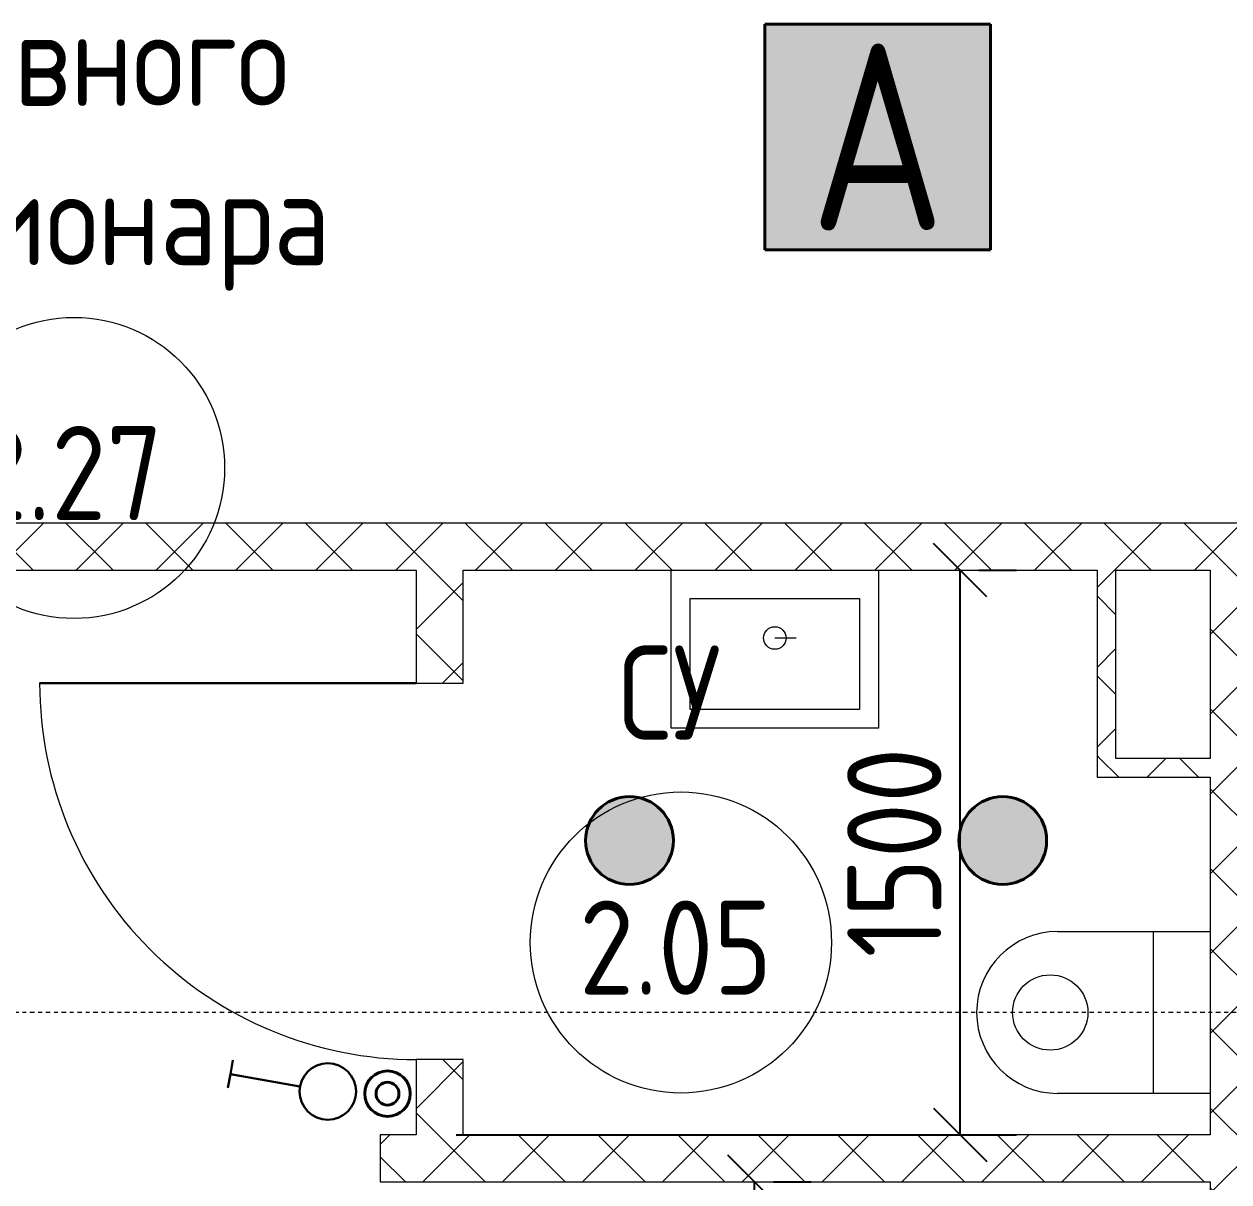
# Model space of a CAD drawing. Header units: millimetres. Extents: x -174154 to -170572, y -111302 to -109817.
# Drawn here: x -174081.15 to -174049.15, y -110574.64 to -110543.88 of the extents above; entities that cross this region are included whole.
import ezdxf

# ---------------------------------------------------------------- set-up
doc = ezdxf.new("R2010")
doc.units = ezdxf.units.MM
doc.linetypes.add('ACAD_ISO02W100', pattern=[15, 12, -3])
doc.linetypes.add('ADSK_Линия сетки', pattern=[21, 12, -3, 3, -3])
doc.layers.get('Defpoints').update_dxf_attribs({"color": 70})
doc.layers.add('!Выключатели', color=200, linetype='Continuous')
for name, color, linetype, lineweight in [('!Освещение', 190, 'Continuous', 40), ('!Подложка', 252, 'ACAD_ISO02W100', 25), ('Двери', 7, 'Continuous', 18), ('Марки помещений', 7, 'Continuous', 18), ('Оси', 7, 'Continuous', 9), ('Панель', 7, 'Continuous', 18), ('Размеры', 7, 'Continuous', 9), ('Сантехнические приборы', 7, 'Continuous', 18), ('Стены разрез', 7, 'Continuous', 40), ('Электрика', 7, 'Continuous', 40)]:
    doc.layers.add(name, color=color, linetype=linetype, lineweight=lineweight)
doc.styles.add('GOST Common', font='GOST Common.ttf', dxfattribs={"width": 0.9, "height": 250})
doc.styles.get("Standard").update_dxf_attribs({"font": 'GOST_A.TTF'})
doc.dimstyles.new('ADSK_Проверочный', dxfattribs={"dimscale": 304.8, "dimtxt": 251.4287490705518, "dimasz": 0.4639107611548557, "dimexe": 0.4921259842519685, "dimexo": 0.4921259842519685, "dimgap": 0.1640419947506562, "dimtad": 1, "dimdec": 0, "dimdsep": 46, "dimtxsty": 'GOST Common', "dimblk1": 'OBLIQUE', "dimblk2": 'OBLIQUE', "dimsah": 1, "dimcen": 0.09, "dimazin": 0, "dimtfac": 1, "dimtdec": 4, "dimtix": 1, "dimtmove": 0, "dimatfit": 3, "dimfxl": 1, "dimtvp": 1, "dimtolj": 1, "dimtzin": 0, "dimarcsym": 2})
pattern_1 = [(45, (30280.00000000015, 12304.99999999978), (-106.0660171779821, 106.0660171779821), []), (135, (30280.00000000015, 12304.99999999978), (-106.0660171779821, -106.0660171779821), [])]

# ---------------------------------------------------------------- blocks, each defined once
blk = doc.blocks.new('*U233')
at = {"layer": 'Электрика', "true_color": 0xffffff}
h = blk.add_hatch(color=7, dxfattribs=at)
h.dxf.hatch_style = 1
h.paths.add_polyline_path([(3.024999999999182, 3.025), (3.025000000001001, -3.025), (-3.024999999999181, -3.025), (-3.024999999999181, 3.025)])
at = {"layer": 'Электрика', "color": 1}
for p, q in [((-3.024999999999181, -3.025), (-3.024999999999181, 3.025)), ((-3.024999999999181, 3.025), (3.024999999999182, 3.025)), ((3.024999999999182, 3.025), (3.025000000001001, -3.025)), ((-3.024999999999181, -3.025), (3.025000000001001, -3.025))]:
    blk.add_line(p, q, dxfattribs=at)
at = {"layer": 'Электрика', "color": 1, "insert": (4.547473508864641e-13, 6.661338147750939e-16), "char_height": 5, "width": 6.050000000000182, "attachment_point": 5}
blk.add_mtext('А', dxfattribs=at)
blk = doc.blocks.new('*U245')
at = {"color": 0, "linetype": 'ByBlock', "lineweight": -2}
for points in [[(0.3420201433256692, -0.9396926207859071), (1.197070501639845, -3.288924172750681)], [(0.727224191246891, -3.459934244413513), (1.197070501639845, -3.288924172750681)], [(1.197070501639845, -3.288924172750681), (1.666916812032799, -3.117914101087843)]]:
    blk.add_lwpolyline(points, dxfattribs=at)
blk.add_circle((0, 0), 1, dxfattribs=at)
blk = doc.blocks.new('ADSK_Умывальник со смесителем - Умывальник-246140-В_АР_ПЭ_02 Этаж')
at = {"layer": 'Сантехнические приборы'}
for p, q in [((-275.0000000000001, -420.000000000001), (-275.0000000000001, 0)), ((275.0000000000007, 0), (275.0000000000007, -420.000000000001)), ((-224.9999999999988, -370.0000000000007), (-224.9999999999988, -74.99999999999756)), ((-224.9999999999988, -74.99999999999756), (224.9999999999993, -74.99999999999756)), ((224.9999999999993, -74.99999999999756), (224.9999999999993, -370.0000000000007)), ((1.808209189672272e-12, -179.9999999999982), (57.00000000000185, -179.9999999999984)), ((224.9999999999993, -370.0000000000007), (-224.9999999999988, -370.0000000000007)), ((275.0000000000007, -420.000000000001), (-275, -420.000000000001))]:
    blk.add_line(p, q, dxfattribs=at)
blk.add_circle((0, -180), 30.00000000000002, dxfattribs=at)
blk = doc.blocks.new('AC_Дверь_Однопольная_ДеревяннаяНаружная_ГОСТ24698-81 - 960х2080h ГЛ-799321-В_АР_ПЭ_02 Этаж')
at = {"layer": 'Панель', "lineweight": 30}
blk.add_line((499.9999999999943, 62.50000000096315), (499.9999999999943, 1062.500000000963), dxfattribs=at)
at = {"layer": 'Панель'}
blk.add_arc((499.9999999999942, 62.50000000096315), 999.9999999999992, 89.99999999999987, 180, dxfattribs=at)
blk = doc.blocks.new('ADSK_Унитаз_ГОСТ 30493-96 - С прямым выпуском-123696-В_АР_ПЭ_02 Этаж')
at = {"layer": 'Сантехнические приборы', "lineweight": 9}
for p, q in [((4.940324334012971e-12, 214.9999999999916), (405.0000000000045, 214.9999999999916)), ((149.9999999999996, 214.9999999999916), (150.0000000000003, -215.0000000000099)), ((405.0000000000059, -215.0000000000099), (4.940581277423917e-12, -215.0000000000099))]:
    blk.add_line(p, q, dxfattribs=at)
blk.add_circle((424.5493862857692, -8.662937034387142e-12), 100.0000000000001, dxfattribs=at)
blk.add_arc((405.0000000000045, -8.662937034387142e-12), 215.0000000000174, 270.0000000000001, 90.00000000000006, dxfattribs=at)
blk = doc.blocks.new('ADSK_Марка_Помещение_2_ГОСТ21-501-2011 - Имя и Категория-86712-В_АР_ПЭ_02 Этаж')
at = {"layer": 'Марки помещений'}
blk.add_circle((1.928857696959173e-16, -1.244575859722303e-16), 4.000000000000004, dxfattribs=at)
blk = doc.blocks.new('_Oblique')
at = {"color": 0, "linetype": 'ByBlock', "lineweight": -2}
blk.add_line((-0.5, -0.5), (0.5, 0.5), dxfattribs=at)
blk = doc.blocks.new('*D513')
at = {"layer": 'Defpoints', "color": 0, "transparency": 16777216}
for p in [(6966.226063074351, 6639.999999999852), (7066.210961934128, 6639.999999999852), (5577.289678238243, 5139.828844088221)]:
    blk.add_point(p, dxfattribs=at)
at = {"layer": 'Размеры', "color": 0, "lineweight": -2, "transparency": 16777216}
for p, q in [((7066.210961934129, 5139.828844088222), (7066.210961934128, 6639.999999999852)), ((7116.226063074351, 6639.999999999852), (7216.210961934128, 6639.999999999852)), ((5727.289678238243, 5139.828844088221), (7216.210961934129, 5139.828844088222))]:
    blk.add_line(p, q, dxfattribs=at)
at = {"layer": 'Размеры', "color": 0, "lineweight": -2, "transparency": 16777216, "xscale": 141.4, "yscale": 141.4, "zscale": 141.4}
for p, rotation in [((7066.210961934128, 6639.999999999852), 90), ((7066.210961934129, 5139.828844088222), 270)]:
    blk.add_blockref('_Oblique', p, dxfattribs=dict(at, rotation=rotation))
at = {"layer": 'Размеры', "color": 0, "lineweight": 20, "transparency": 16777216, "insert": (6891.210961934128, 5889.914422044034), "char_height": 250, "width": 700.5912940203172, "attachment_point": 5, "rotation": 90, "style": 'GOST Common'}
blk.add_mtext('\\A1;1500', dxfattribs=at)
blk = doc.blocks.new('*D521')
at = {"layer": 'Defpoints', "color": 0, "transparency": 16777216}
for p in [(6420.074987987457, 5014.828844088213), (6520.059886847237, 5014.828844088213), (5450.657258652916, 4184.828844088218)]:
    blk.add_point(p, dxfattribs=at)
at = {"layer": 'Размеры', "color": 0, "lineweight": -2, "transparency": 16777216}
for p, q in [((6520.059886847237, 4184.828844088219), (6520.059886847237, 5014.828844088213)), ((6570.074987987457, 5014.828844088213), (6670.059886847237, 5014.828844088213)), ((5600.657258652916, 4184.828844088218), (6670.059886847237, 4184.828844088219))]:
    blk.add_line(p, q, dxfattribs=at)
at = {"layer": 'Размеры', "color": 0, "lineweight": -2, "transparency": 16777216, "xscale": 141.4, "yscale": 141.4, "zscale": 141.4}
for p, rotation in [((6520.059886847237, 5014.828844088213), 90), ((6520.059886847237, 4184.828844088219), 270)]:
    blk.add_blockref('_Oblique', p, dxfattribs=dict(at, rotation=rotation))
at = {"layer": 'Размеры', "color": 0, "lineweight": 20, "transparency": 16777216, "insert": (6345.059886847236, 4599.828844088213), "char_height": 250, "width": 567.6323623084321, "attachment_point": 5, "rotation": 90, "style": 'GOST Common'}
blk.add_mtext('\\A1;830', dxfattribs=at)
blk = doc.blocks.new('Расп.кор.')
at = {"layer": 'Электрика', "lineweight": 40}
for radius in [0.6052509563797912, 0.3033444430485588]:
    blk.add_circle((0, 0), radius, dxfattribs=at)
blk = doc.blocks.new('*U247')
at = {"ltscale": 10}
h = blk.add_hatch(color=255, dxfattribs=at)
h.dxf.hatch_style = 1
edge = h.paths.add_edge_path()
edge.add_arc((0, -1.110223024625157e-16), 2.500000000000028, 0, 360)
at = {"layer": '!Освещение', "color": 5, "lineweight": 40}
blk.add_circle((0, -1.110223024625157e-16), 2.500000000000028, dxfattribs=at)
blk = doc.blocks.new('A$C02fe7d8c')
at = {"layer": 'Стены разрез', "lineweight": 20, "true_color": 0x636466}
h = blk.add_hatch(dxfattribs=at)
h.set_pattern_fill('FP_1', color=251, style=0, pattern_type=2)
h.set_pattern_definition(pattern_1)
h.paths.add_polyline_path([(12807.49999999998, 6639.999999999824), (12807.49999999998, 6764.999999999823), (12207.49999999998, 6764.999999999823), (12207.49999999998, 6639.999999999834)])
h.paths.add_polyline_path([(11207.49999999998, 6639.999999999834), (11207.49999999998, 6764.999999999831), (4346.265622746807, 6764.999999999857), (4346.265622746807, 6639.999999999851), (9896.265622746814, 6639.999999999834)])
h.paths.add_polyline_path([(3125.215508849058, 6639.999999999859), (3346.265622746807, 6639.999999999859), (3346.265622746807, 6764.999999999857), (2554.999999999985, 6764.999999999857), (2554.999999999985, 6639.999999999859)])
h = blk.add_hatch(dxfattribs=at)
h.set_pattern_fill('FP_1', color=251, style=0, pattern_type=2)
h.set_pattern_definition(pattern_1)
h.paths.add_polyline_path([(5746.2656227468, 5139.828844088209), (5746.2656227468, 5339.999999999852), (5621.265622746796, 5339.999999999852), (5621.265622746796, 5139.828844088209)])
h.paths.add_polyline_path([(5746.265622746803, 6339.99999999985), (5746.265622746803, 6639.999999999851), (5621.265622746803, 6639.999999999851), (5621.265622746803, 6339.99999999985)])
h = blk.add_hatch(dxfattribs=at)
h.set_pattern_fill('FP_1', color=251, style=0, pattern_type=2)
h.set_pattern_definition(pattern_1)
h.paths.add_polyline_path([(7480.000127035011, 6139.999999999852), (7480.000127035011, 6639.999999999842), (7430.000127035011, 6639.999999999842), (7430.000127035011, 6139.999999999852)])
h = blk.add_hatch(dxfattribs=at)
h.set_pattern_fill('FP_1', color=251, style=0, pattern_type=2)
h.set_pattern_definition(pattern_1)
h.paths.add_polyline_path([(7855.000127034993, 409.9999999999673), (7855.000127035015, 6639.999999999842), (7730.000127035011, 6639.999999999842), (7730.000127034993, 409.9999999999673)])
h = blk.add_hatch(dxfattribs=at)
h.set_pattern_fill('FP_1', color=251, style=0, pattern_type=2)
h.set_pattern_definition(pattern_1)
h.paths.add_polyline_path([(7730.000127035008, 6089.999999999837), (7730.000127035008, 6139.999999999852), (7430.000127035011, 6139.999999999852), (7430.000127035011, 6089.999999999845)])
h = blk.add_hatch(dxfattribs=at)
h.set_pattern_fill('FP_1', color=251, style=0, pattern_type=2)
h.set_pattern_definition(pattern_1)
h.paths.add_polyline_path([(7730.000127035004, 5014.828844088202), (7730.000127035008, 5139.828844088201), (5526.010066113766, 5139.828844088209), (5526.010066113766, 5014.828844088212), (6129.761989699655, 5014.828844088212)])
h.paths.add_polyline_path([(4526.010066113762, 5014.828844088212), (4526.010066113766, 5139.828844088209), (4226.010066113762, 5139.828844088209), (4226.010066113762, 5014.82884408822)])
at = {"layer": 'Оси', "linetype": 'ADSK_Линия сетки'}
blk.add_line((32579.65973424556, 5465.000000000945), (-1856.358330931376, 5465.000000001057), dxfattribs=at)
at = {"layer": 'Стены разрез', "color": 251, "lineweight": 20, "true_color": 0x636466}
for p, q in [((11207.5, 6764.999999999835), (4346.265622746832, 6764.999999999857)), ((4346.265622746832, 6639.999999999857), (5621.265622746829, 6639.999999999854)), ((5621.265622746829, 6639.999999999854), (5621.265622746829, 6339.999999999854)), ((5746.265622746829, 6639.999999999853), (7430.000127035037, 6639.999999999847)), ((5746.265622746829, 6339.999999999854), (5746.265622746829, 6639.999999999853)), ((7430.000127035037, 6639.999999999847), (7430.000127035037, 6089.999999999848)), ((7480.000127035037, 6639.999999999847), (7730.000127035037, 6639.999999999846)), ((7480.000127035037, 6139.999999999848), (7480.000127035037, 6639.999999999847)), ((7730.000127035037, 6639.999999999846), (7730.000127035037, 6139.999999999847)), ((5621.265622746829, 6339.999999999854), (5746.265622746829, 6339.999999999854)), ((7730.000127035033, 6139.999999999847), (7480.000127035037, 6139.999999999848)), ((7430.000127035037, 6089.999999999848), (7730.000127035033, 6089.999999999847)), ((7730.000127035037, 6089.999999999847), (7730.000127035033, 5139.828844088208)), ((5621.265622746825, 5339.999999999854), (5621.265622746825, 5139.828844088214)), ((5746.265622746825, 5339.999999999854), (5621.265622746825, 5339.999999999854)), ((5746.265622746825, 5139.828844088214), (5746.265622746825, 5339.999999999854)), ((5621.265622746825, 5139.828844088214), (5526.010066113788, 5139.828844088214)), ((5526.010066113788, 5139.828844088214), (5526.010066113788, 5014.828844088214)), ((7730.000127035033, 5139.828844088208), (5746.265622746825, 5139.828844088213)), ((5526.010066113788, 5014.828844088214), (7730.000127035029, 5014.828844088208)), ((7730.000127035033, 5014.82884408821), (7730.000127035015, 429.9999999999764))]:
    blk.add_line(p, q, dxfattribs=at)
at = {"layer": 'Двери', "color": 251, "lineweight": 20, "true_color": 0x636466, "rotation": 89.99999999999987}
blk.add_blockref('AC_Дверь_Однопольная_ДеревяннаяНаружная_ГОСТ24698-81 - 960х2080h ГЛ-799321-В_АР_ПЭ_02 Этаж', (5683.765622746825, 5839.999999999863), dxfattribs=at)
at = {"layer": 'Марки помещений', "color": 251, "lineweight": 20, "true_color": 0x636466, "xscale": 99.99999999999993, "yscale": 99.99999999999993, "zscale": 99.99999999999993}
for p in [(4712.623655522762, 6911.85692363702), (6324.553891605818, 5650.962954221065)]:
    blk.add_blockref('ADSK_Марка_Помещение_2_ГОСТ21-501-2011 - Имя и Категория-86712-В_АР_ПЭ_02 Этаж', p, dxfattribs=at)
at = {"layer": 'Сантехнические приборы', "color": 251, "lineweight": 20, "true_color": 0x636466}
blk.add_blockref('ADSK_Умывальник со смесителем - Умывальник-246140-В_АР_ПЭ_02 Этаж', (6574.02479641941, 6639.999999999855), dxfattribs=at)
at = {"layer": 'Сантехнические приборы', "color": 251, "lineweight": 20, "true_color": 0x636466, "rotation": 180}
blk.add_blockref('ADSK_Унитаз_ГОСТ 30493-96 - С прямым выпуском-123696-В_АР_ПЭ_02 Этаж', (7730.000127035109, 5465.000000001001), dxfattribs=at)
at = {"layer": 'Марки помещений', "color": 251, "lineweight": 20, "true_color": 0x636466, "char_height": 249.9999999999997, "attachment_point": 1, "style": 'GOST Common'}
for s, insert, width in [('дневного', (4075.79475739635, 8123.856111840223), 1558.480499999999), ('стационара', (3867.43538239635, 7700.522778506891), 2056.328437499998), ('2.27', (4442.010382396351, 7023.249015232307), 663.7972499999995), ('СУ', (6157.890618479407, 6439.628809090933), 411.2656874999996), ('2.05', (6053.94061847941, 5762.355045816351), 663.7972499999995)]:
    blk.add_mtext(s, dxfattribs=dict(at, insert=insert, width=width))
at = {"layer": 'Размеры', "color": 251, "lineweight": 20, "true_color": 0x636466}
for base, p1, p2, override, picture, middle in [((7066.210961934128, 6639.999999999852), (5577.289678238241, 5139.828844088219), (6966.226063074348, 6639.999999999848), {"dimpost": '<>', "dimfxl": 2044.421135224058}, '*D513', (6891.210961934128, 5889.914422044034)), ((6520.059886847237, 5014.828844088213), (5450.657258652915, 4184.828844088216), (6420.074987987453, 5014.828844088212), {"dimpost": '<>', "dimfxl": 1276.193846540613}, '*D521', (6345.059886847236, 4599.828844088213))]:
    dim = blk.add_linear_dim(base=base, p1=p1, p2=p2, angle=90, dimstyle='ADSK_Проверочный', override=override, dxfattribs=at)
    dim.commit()
    dim.dimension.update_dxf_attribs({"geometry": picture, "text_midpoint": middle})

msp = doc.modelspace()

# ---------------------------------------------------------------- block references
at = {"layer": '!Выключатели', "lineweight": 30, "xscale": 0.7500000000000001, "yscale": 0.7500000000000001, "zscale": 0.7500000000000001, "rotation": 239.8735010370157}
msp.add_blockref('*U245', (-174073.0846040463, -110572.2363446263), dxfattribs=at)
at = {"layer": '!Освещение', "color": 18, "lineweight": 9, "true_color": 0x000000, "xscale": 0.9917355371882407, "yscale": 0.9917355371882407, "zscale": 0.9917355371882407}
msp.add_blockref('*U233', (-174058.4802075032, -110546.8765874868), dxfattribs=at)
at = {"layer": '!Освещение', "color": 18, "lineweight": 9, "true_color": 0x000000, "xscale": 0.4662981032951955, "yscale": 0.4662981032951955, "zscale": 0.4662981032951955, "rotation": 270}
for p in [(-174065.0703619275, -110565.5693493044), (-174055.1564977205, -110565.5693493044)]:
    msp.add_blockref('*U247', p, dxfattribs=at)
at = {"layer": '!Подложка', "ltscale": 20, "xscale": 0.01, "yscale": 0.01, "zscale": 0.01}
msp.add_blockref('A$C02fe7d8c', (-174126.9501441634, -110624.7877293258), dxfattribs=at)
at = {"layer": 'Электрика', "rotation": 90}
msp.add_blockref('Расп.кор.', (-174071.4982323696, -110572.2947522948), dxfattribs=at)

doc.saveas('drawing.dxf')
